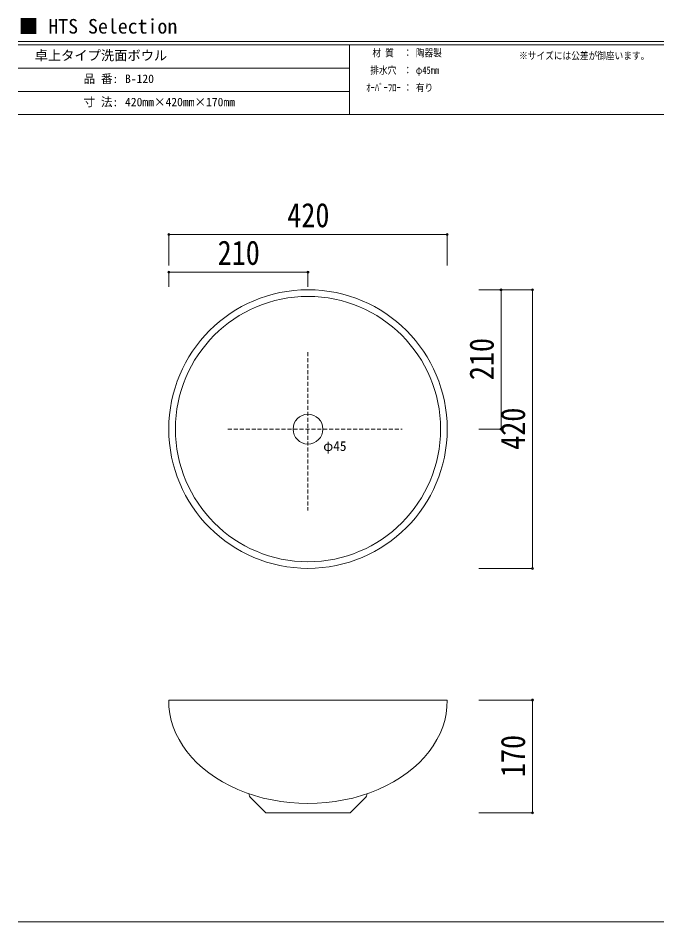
# Model space of a CAD drawing. Units: millimetres, scale not verified. Extents: x -1002 to 1017, y -687 to 676.
# Drawn here: x -1002 to -38, y -687 to 676 of the extents above; entities that cross this region are included whole.
import ezdxf
from ezdxf.enums import TextEntityAlignment as Align

# ---------------------------------------------------------------- set-up
doc = ezdxf.new("R2010")
doc.units = ezdxf.units.MM
doc.header["$LTSCALE"] = 5
doc.header["$PDMODE"] = 32
doc.header["$PDSIZE"] = 3
doc.linetypes.add('DASHED1', pattern=[1.8, 1.2, -0.6])
doc.layers.add('F-0', color=7, linetype='Continuous', lineweight=15)
doc.styles.add('ＭＳ ゴシック', font='')
doc.styles.get('ＭＳ ゴシック').set_extended_font_data('MS Gothic')

msp = doc.modelspace()

# ---------------------------------------------------------------- linework, layer by layer
at = {"layer": 'F-0'}
for p, q in [((1002.034, 640.036), (-1002.086, 640.036)), ((1002.034, 635.036), (-1002.086, 635.036)), ((-502.086, 635.036), (-502.086, 530.036)), ((-502.086, 600.036), (-1002.086, 600.036)), ((-502.086, 565.036), (-1002.086, 565.036)), ((1002.034, 530.036), (-1002.086, 530.036)), ((-354.799, -352.507), (-774.776, -352.507)), ((-653.574, -495.436), (-653.574, -493.988)), ((-652.11, -498.972), (-628.574, -522.507)), ((-477.465, -498.972), (-501.001, -522.507)), ((-476.001, -495.436), (-476.001, -493.988)), ((-501.001, -522.507), (-628.574, -522.507)), ((-1002.086, -687.064), (1002.034, -687.064))]:
    msp.add_line(p, q, dxfattribs=at)
at = {"layer": 'F-0', "color": 4, "lineweight": 9}
for p, q in [((-774.787, 349.235), (-354.787, 349.235)), ((-774.787, 349.235), (-774.787, 302.325)), ((-354.787, 349.235), (-354.787, 302.325)), ((-774.787, 292.539), (-564.787, 292.539)), ((-774.787, 292.539), (-774.787, 270.505)), ((-564.787, 292.539), (-564.787, 270.505)), ((-226.335, 265.931), (-306.999, 265.931)), ((-273.645, 265.931), (-306.999, 265.931)), ((-273.645, 265.931), (-273.645, 55.931)), ((-226.335, 265.931), (-226.335, -154.069)), ((-273.645, 55.931), (-306.999, 55.931)), ((-226.335, -154.069), (-306.999, -154.069)), ((-226.335, -352.507), (-306.999, -352.507)), ((-226.335, -352.507), (-226.335, -522.507)), ((-226.335, -522.507), (-306.999, -522.507))]:
    msp.add_line(p, q, dxfattribs=at)
at = {"layer": 'F-0', "color": 4, "linetype": 'DASHED1', "lineweight": 9}
for p, q in [((-564.787, 171.983), (-564.787, -66.958)), ((-685.698, 55.931), (-422.549, 55.931))]:
    msp.add_line(p, q, dxfattribs=at)
at = {"layer": 'F-0'}
for radius in [210, 200, 22.5]:
    msp.add_circle((-564.787, 55.931), radius, dxfattribs=at)
for centre, start, end in [((-648.574, -495.436), 180, 225), ((-481.001, -495.436), 315, 360)]:
    msp.add_arc(centre, 5, start, end, dxfattribs=at)
msp.add_ellipse((-564.787, -354.112), major_axis=(210, 0), ratio=0.735, start_param=3.13119471, end_param=6.29358269, dxfattribs=at)
at = {"layer": 'F-0', "color": 6}
for p in [(-774.787, 349.235), (-354.787, 349.235), (-774.787, 292.539), (-564.787, 292.539), (-273.645, 265.931), (-226.335, 265.931), (-273.645, 55.931), (-226.335, -154.069), (-226.335, -352.507), (-226.335, -522.507)]:
    msp.add_point(p, dxfattribs=at)

# ---------------------------------------------------------------- texts
at = {"layer": 'F-0', "style": 'ＭＳ ゴシック'}
for s, height, p in [('■ HTS Selection', 21.99, (-1001.367, 645.583)), ('卓上タイプ洗面ボウル', 14.66, (-977.086, 607.536)), ('品 番:', 12.83, (-903.336, 573.786)), ('B-120', 12.83, (-840.774, 573.786)), ('寸 法:', 12.83, (-903.336, 538.786)), ('420mm×420mm×170mm', 12.83, (-840.774, 538.786)), ('φ45', 14.66, (-541.831, 18.626))]:
    msp.add_text(s, height=height, dxfattribs=at).set_placement(p, align=Align.BOTTOM_LEFT)
at = {"layer": 'F-0', "style": 'ＭＳ ゴシック', "width": 0.85}
for s, p in [('材 質', (-467.711, 614.411)), ('：', (-420.836, 614.411)), ('陶器製', (-402.086, 614.411)), ('※サイズには公差が御座います。', (-246.359, 610.036)), ('排水穴', (-470.836, 588.161)), ('：', (-420.836, 588.161)), ('φ45mm', (-402.086, 588.161)), ('ｵｰﾊﾞｰﾌﾛｰ', (-477.086, 561.911)), ('：', (-420.836, 561.911)), ('有り', (-402.086, 561.911))]:
    msp.add_text(s, height=11, dxfattribs=at).set_placement(p, align=Align.BOTTOM_LEFT)
at = {"layer": 'F-0', "color": 3, "style": 'ＭＳ ゴシック', "width": 0.85}
for s, p in [('420', (-596.037, 349.235)), ('210', (-701.037, 292.539))]:
    msp.add_text(s, height=36.66, dxfattribs=at).set_placement(p, align=Align.BOTTOM_LEFT)
for s, p in [('210', (-273.645, 129.681)), ('420', (-226.335, 24.681)), ('170', (-226.335, -468.757))]:
    msp.add_text(s, height=36.66, rotation=90, dxfattribs=at).set_placement(p, align=Align.BOTTOM_LEFT)

doc.saveas('drawing.dxf')
